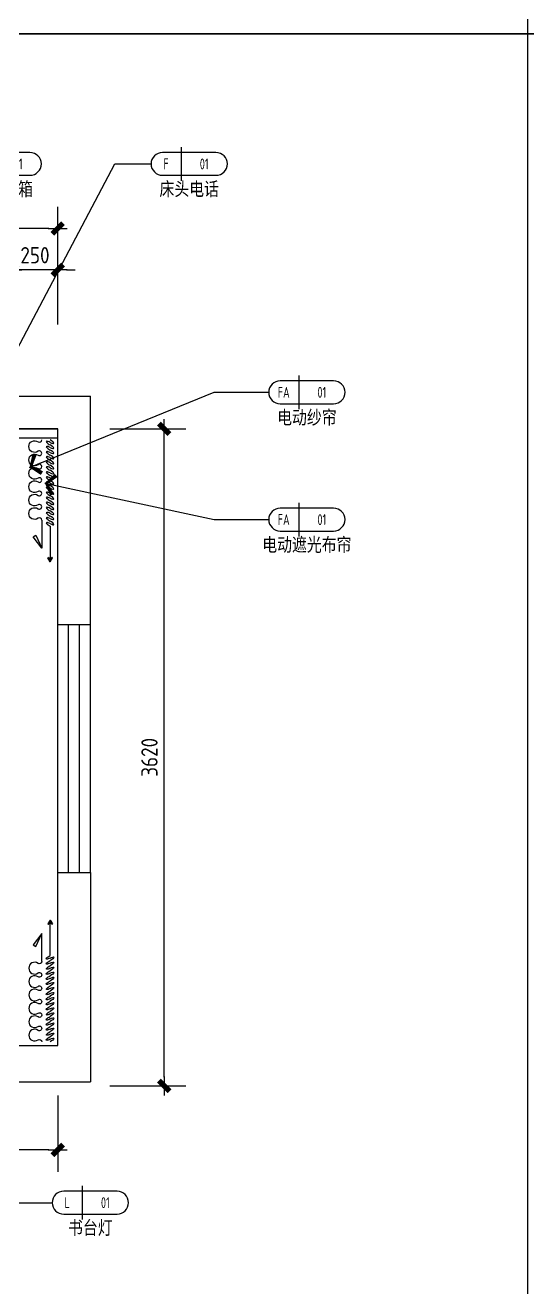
# Model space of a CAD drawing. Extents: x 220391 to 385981, y 332279 to 483868.
# Drawn here: x 253031 to 255798, y 460960 to 467919 of the extents above; entities that cross this region are included whole.
import ezdxf
from ezdxf.enums import TextEntityAlignment as Align

# ---------------------------------------------------------------- set-up
doc = ezdxf.new("R2010")
doc.units = 0
doc.header["$MEASUREMENT"] = 0
for name, color, linetype in [('0-索引文字', 50, 'Continuous'), ('2主物线', 197, 'Continuous'), ('F-窗帘(0.12)-DOM', 120, 'Continuous'), ('墙体', 4, 'Continuous')]:
    doc.layers.add(name, color=color, linetype=linetype)
doc.styles.add('DOM-romans.shx', font='dim.shx')
doc.styles.add('st', font='', dxfattribs={"width": 0.7})
doc.styles.get('st').set_extended_font_data('SimSun')
doc.dimstyles.new('DOM_DIM_1 80', dxfattribs={"dimscale": 60, "dimtxt": 1.5, "dimasz": 0.8, "dimexe": 2, "dimexo": 1.5, "dimgap": 0.6, "dimtad": 1, "dimdec": 0, "dimrnd": 5, "dimzin": 12, "dimdsep": 46, "dimtxsty": 'DOM-romans.shx', "dimblk": 'DOM_Dimension_Tick', "dimcen": 0.125, "dimclrd": 44, "dimclre": 44, "dimclrt": 50, "dimadec": 0, "dimazin": 0, "dimtfac": 1, "dimtdec": 0, "dimtix": 1, "dimtmove": 2, "dimatfit": 3, "dimldrblk": 'DOM_Leader_Arrow', "dimfxl": 0, "dimtvp": 1, "dimtolj": 1, "dimtzin": 0, "dimarcsym": 0})

# ---------------------------------------------------------------- blocks, each defined once
blk = doc.blocks.new('ehrhhh')
at = {"color": 0}
blk.add_line((304158.8, 466871.5), (304158.8, 474869.8), dxfattribs=at)
blk.add_lwpolyline([(292356.6, 474869.8), (315961.1, 474869.8), (315961.1, 466871.5), (292356.6, 466871.5)], close=True, dxfattribs=at)
blk = doc.blocks.new('布帘及纱帘平面-DW')
at = {"layer": 'F-窗帘(0.12)-DOM', "color": 1, "linetype": 'Continuous'}
for p, q in [((-515.2, -32791.5), (-578.7, -32743.6)), ((-670, -32791.5), (-515.2, -32791.5)), ((-637.2, -32837.5), (-441.5, -32837.5))]:
    blk.add_line(p, q, dxfattribs=at)
at = {"layer": 'F-窗帘(0.12)-DOM', "color": 1, "linetype": 'Continuous', "flags": 128}
for points in [[(-965.3, -32791.5, -0.608416), (-975.9, -32771.1, 0.608416), (-1002.2, -32720.2, 0.608416), (-1028.5, -32771.1, -1.932003), (-1049.7, -32771.1, 0.608416), (-1076, -32720.3, 0.608416), (-1102.3, -32771.1, -0.608485), (-1112.9, -32791.6, -0.608485)], [(-670, -32791.5, -0.608416), (-680.6, -32771.1, 0.608416), (-707, -32720.2, 0.608416), (-733.3, -32771.1, -1.932003), (-754.4, -32771.1, 0.608416), (-780.8, -32720.2, 0.608416), (-807.1, -32771.1, -1.932003), (-828.2, -32771.1, 0.608416), (-854.6, -32720.2, 0.608416), (-880.9, -32771.1, -1.932003), (-902, -32771.1, 0.608416), (-928.4, -32720.2, 0.608416), (-954.7, -32771.1, -0.608416), (-965.3, -32791.5, 0.608416)]]:
    blk.add_lwpolyline(points, format="xyb", dxfattribs=at)
at = {"layer": 'F-窗帘(0.12)-DOM', "color": 1, "linetype": 'Continuous'}
for points in [[(-578.7, -32743.6), (-588, -32758.8), (-515.2, -32791.5)], [(-441.5, -32837.5), (-461.9, -32824.2), (-466.2, -32828.4), (-441.5, -32837.5)], [(-441.5, -32837.5), (-461.9, -32850.9), (-466.2, -32846.6), (-441.5, -32837.5)]]:
    blk.add_lwpolyline(points, dxfattribs=at)
at = {"layer": 'F-窗帘(0.12)-DOM', "color": 1, "linetype": 'Continuous', "extrusion": (0, 0, -1)}
for centre, start_param, end_param in [((-1105.9, -32837.6), 1.716714, 4.858306), ((-1091.9, -32837.6), -1.424879, 1.716714), ((-1077.9, -32837.6), 1.716714, 4.858306), ((-1063.9, -32837.6), -1.424879, 1.716714), ((-1049.9, -32837.6), 1.716714, 4.858306), ((-1036, -32837.6), -1.424879, 1.716714), ((-1022, -32837.6), 1.716714, 4.858306), ((-1008, -32837.6), -1.424879, 1.716714), ((-994, -32837.6), 1.716714, 4.858306), ((-980, -32837.6), -1.424879, 1.716714), ((-966, -32837.6), 1.716714, 4.858306), ((-952, -32837.6), -1.424879, 1.716714), ((-938, -32837.6), 1.716714, 4.858306), ((-924, -32837.6), -1.424879, 1.716714), ((-910, -32837.6), 1.716714, 4.858306), ((-896, -32837.6), -1.424879, 1.716714), ((-882, -32837.6), 1.716714, 4.858306), ((-868.1, -32837.6), -1.424879, 1.716714), ((-854.1, -32837.6), 1.716714, 4.858306), ((-840.1, -32837.6), -1.424879, 1.716714), ((-826.1, -32837.6), 1.716714, 4.858306), ((-812.1, -32837.6), -1.424879, 1.716714), ((-798.1, -32837.6), 1.716714, 4.858306), ((-784.1, -32837.6), -1.424879, 1.716714), ((-770.1, -32837.6), 1.716714, 4.858306), ((-756.1, -32837.6), -1.424879, 1.716714), ((-742.1, -32837.6), 1.716714, 4.858306), ((-728.1, -32837.6), -1.424879, 1.716714), ((-714.1, -32837.6), 1.716714, 4.858306), ((-700.2, -32837.6), -1.424879, 1.716714), ((-686.2, -32837.6), 1.716714, 4.858306), ((-672.2, -32837.6), -1.424879, 1.716714), ((-658.2, -32837.6), 1.716714, 4.858306), ((-644.2, -32837.5), -1.424879, 1.716714)]:
    blk.add_ellipse(centre, major_axis=(-12, 20.8), ratio=0.254545, start_param=start_param, end_param=end_param, dxfattribs=at)
blk = doc.blocks.new('DOM_Dimension_Tick')
at = {"color": 0, "linetype": 'ByBlock'}
for p, q in [((-1.09, 0), (0, 0)), ((0, 0), (1.09, 0))]:
    blk.add_line(p, q, dxfattribs=at)
at = {"color": 0, "linetype": 'Continuous', "const_width": 0.608}
blk.add_lwpolyline([(-0.61, -0.61), (0.61, 0.61)], dxfattribs=at)
blk = doc.blocks.new('*D678')
at = {"color": 44, "lineweight": -2, "transparency": 16777216}
for p, q in [((252959.9, 466360.3), (252959.9, 466690.3)), ((253209.9, 466270.3), (253209.9, 466690.3)), ((252911.9, 466570.3), (252863.9, 466570.3)), ((253209.9, 466570.3), (252959.9, 466570.3)), ((253257.9, 466570.3), (253305.9, 466570.3))]:
    blk.add_line(p, q, dxfattribs=at)
at = {"layer": 'Defpoints', "color": 0, "transparency": 16777216}
for p in [(252959.9, 466570.3), (252959.9, 466270.3), (253209.9, 465694.5, 0)]:
    blk.add_point(p, dxfattribs=at)
at = {"color": 44, "lineweight": -2, "transparency": 16777216, "xscale": 48, "yscale": 48, "zscale": 48}
blk.add_blockref('DOM_Dimension_Tick', (252959.9, 466570.3), dxfattribs=at)
at = {"color": 44, "lineweight": -2, "transparency": 16777216, "xscale": 48, "yscale": 48, "zscale": 48, "rotation": 180}
blk.add_blockref('DOM_Dimension_Tick', (253209.9, 466570.3), dxfattribs=at)
at = {"color": 50, "transparency": 16777216, "insert": (253084.9, 466651.3), "char_height": 90, "attachment_point": 5, "style": 'DOM-romans.shx'}
blk.add_mtext('\\A1;250', dxfattribs=at)
blk = doc.blocks.new('DOM_Leader_Arrow')
at = {"color": 0, "linetype": 'ByBlock'}
blk.add_line((0, 0), (-1.5, 0), dxfattribs=at)
for points in [[(-1.29, 1), (-0.89, 1.28), (-0.36, 0), (0, 0)], [(-1.29, -1), (-0.89, -1.28), (-0.36, 0), (0, 0)]]:
    blk.add_solid(points, dxfattribs=at)
blk = doc.blocks.new('*D679')
at = {"color": 44, "lineweight": -2, "transparency": 16777216}
for p, q in [((247010.1, 466498.5), (247010.1, 466918.5)), ((253209.9, 466498.5), (253209.9, 466918.5)), ((253161.9, 466798.5), (247058.1, 466798.5))]:
    blk.add_line(p, q, dxfattribs=at)
at = {"layer": 'Defpoints', "color": 0, "transparency": 16777216}
for p in [(247010.1, 466798.5), (247010.1, 466381.3), (253209.9, 466381.3)]:
    blk.add_point(p, dxfattribs=at)
at = {"color": 44, "lineweight": -2, "transparency": 16777216, "xscale": 48, "yscale": 48, "zscale": 48, "rotation": 180}
blk.add_blockref('DOM_Dimension_Tick', (247010.1, 466798.5), dxfattribs=at)
at = {"color": 44, "lineweight": -2, "transparency": 16777216, "xscale": 48, "yscale": 48, "zscale": 48}
blk.add_blockref('DOM_Dimension_Tick', (253209.9, 466798.5), dxfattribs=at)
at = {"color": 50, "transparency": 16777216, "insert": (250110, 466879.5), "char_height": 90, "attachment_point": 5, "style": 'DOM-romans.shx'}
blk.add_mtext('\\A1;6200', dxfattribs=at)
blk = doc.blocks.new('*D686')
at = {"color": 44, "lineweight": -2, "transparency": 16777216}
for p, q in [((247009.9, 462019.5), (247009.9, 461599.5)), ((253209.9, 462019.5), (253209.9, 461599.5)), ((253161.9, 461719.5), (247057.9, 461719.5))]:
    blk.add_line(p, q, dxfattribs=at)
at = {"layer": 'Defpoints', "color": 0, "transparency": 16777216}
for p in [(247009.9, 462294.5, 0), (253209.9, 462294.5, 0), (247009.9, 461719.5)]:
    blk.add_point(p, dxfattribs=at)
at = {"color": 44, "lineweight": -2, "transparency": 16777216, "xscale": 48, "yscale": 48, "zscale": 48, "rotation": 180}
blk.add_blockref('DOM_Dimension_Tick', (247009.9, 461719.5), dxfattribs=at)
at = {"color": 44, "lineweight": -2, "transparency": 16777216, "xscale": 48, "yscale": 48, "zscale": 48}
blk.add_blockref('DOM_Dimension_Tick', (253209.9, 461719.5), dxfattribs=at)
at = {"color": 50, "transparency": 16777216, "insert": (250109.9, 461800.5), "char_height": 90, "attachment_point": 5, "style": 'DOM-romans.shx'}
blk.add_mtext('\\A1;6200', dxfattribs=at)
blk = doc.blocks.new('*D687')
at = {"color": 44, "lineweight": -2, "transparency": 16777216}
for p, q in [((253496.3, 465694.5), (253916.3, 465694.5)), ((253796.3, 462120.7), (253796.3, 465646.5)), ((253496.3, 462072.7), (253916.3, 462072.7))]:
    blk.add_line(p, q, dxfattribs=at)
at = {"layer": 'Defpoints', "color": 0, "transparency": 16777216}
for p in [(253209.9, 465694.5, 0), (253796.3, 465694.5), (253209.9, 462072.7, 0)]:
    blk.add_point(p, dxfattribs=at)
at = {"color": 44, "lineweight": -2, "transparency": 16777216, "xscale": 48, "yscale": 48, "zscale": 48}
for p, rotation in [((253796.3, 465694.5), 90), ((253796.3, 462072.7), 270)]:
    blk.add_blockref('DOM_Dimension_Tick', p, dxfattribs=dict(at, rotation=rotation))
at = {"color": 50, "transparency": 16777216, "insert": (253715.3, 463883.6), "char_height": 90, "attachment_point": 5, "rotation": 90, "style": 'DOM-romans.shx'}
blk.add_mtext('\\A1;3620', dxfattribs=at)
blk = doc.blocks.new('DOM-立面家具标注符号-002')
blk.add_line((0, 3.1), (0, -3.1))
at = {"color": 150}
blk.add_lwpolyline([(-3.4, 2.1, 1), (-3.4, -2.1), (6.4, -2.1, 1), (6.4, 2.1)], format="xyb", close=True, dxfattribs=at)
at = {"style": 'st', "width": 0.8, "flags": 4}
blk.add_attdef('ITEM6', text='', height=2.5, dxfattribs=at).set_placement((-6, 0), align=Align.MIDDLE_RIGHT)
at = {"style": 'DOM-romans.shx', "width": 0.8}
for tag, flags, p in [('NUM1', 12, (-2.75, 0)), ('NUM2', 4, (4.25, 0)), ('NUM4', 4, (1.5, -4.6)), ('NUM5', 4, (1.5, -7.6))]:
    blk.add_attdef(tag, text='', height=2, dxfattribs=dict(at, flags=flags)).set_placement(p, align=Align.MIDDLE)
at = {"style": 'st', "width": 0.8, "flags": 4}
blk.add_attdef('NUM3', text='', height=2.5, dxfattribs=at).set_placement((9, 0), align=Align.MIDDLE_LEFT)
blk.add_attdef('NUM7', text='', height=2.5, dxfattribs=at).set_placement((1.5, -10.85), align=Align.MIDDLE_CENTER)
blk = doc.blocks.new('DOM-立面家具标注符号')
blk.add_line((0, 3.1), (0, -3.1))
at = {"color": 150}
blk.add_lwpolyline([(-3.4, 2.1, 1), (-3.4, -2.1), (6.4, -2.1, 1), (6.4, 2.1)], format="xyb", close=True, dxfattribs=at)
at = {"style": 'st', "width": 0.8, "flags": 4}
blk.add_attdef('ITEM5', text='', height=2.5, dxfattribs=at).set_placement((-6, 0), align=Align.MIDDLE_RIGHT)
at = {"style": 'DOM-romans.shx', "width": 0.8}
for tag, flags, p in [('NUM1', 12, (-2.75, 0)), ('NUM2', 4, (4.25, 0)), ('NUM4', 4, (1.5, -4.6))]:
    blk.add_attdef(tag, text='', height=2, dxfattribs=dict(at, flags=flags)).set_placement(p, align=Align.MIDDLE)
at = {"style": 'st', "width": 0.8, "flags": 4}
blk.add_attdef('NUM3', text='', height=2.5, dxfattribs=at).set_placement((9, 0), align=Align.MIDDLE_LEFT)
blk.add_attdef('NUM6', text='', height=2.5, dxfattribs=at).set_placement((1.5, -8.35), align=Align.MIDDLE_CENTER)

msp = doc.modelspace()

# ---------------------------------------------------------------- linework, layer by layer
at = {"color": 2, "elevation": 0}
msp.add_lwpolyline([(249879.9, 465644.5), (253209.9, 465644.5), (253209.9, 465694.5), (249879.9, 465694.5)], close=True, dxfattribs=at)
at = {"layer": '2主物线', "color": 3}
for p, q in [((253209.9, 463249.5, 0), (253209.9, 464615.6, 0)), ((253269.9, 463249.5, 0), (253269.9, 464615.6, 0)), ((253329.9, 463249.5, 0), (253329.9, 464615.6, 0)), ((253389.9, 463249.5, 0), (253389.9, 464615.6, 0))]:
    msp.add_line(p, q, dxfattribs=at)
at = {"layer": '墙体'}
for p, q in [((247560.1, 465874.5, 0), (253389.9, 465874.5, 0)), ((253389.9, 464615.6, 0), (253389.9, 465874.5, 0)), ((247560.1, 465694.5, 0), (253209.9, 465694.5, 0)), ((253209.9, 464615.6, 0), (253209.9, 465694.5, 0)), ((253209.9, 464615.6, 0), (253389.9, 464615.6, 0)), ((253209.9, 463249.5, 0), (253389.9, 463249.5, 0)), ((253389.9, 463249.5, 0), (253389.9, 462094.5, 0)), ((247009.9, 462294.5, 0), (253209.9, 462294.5, 0)), ((246829.9, 462094.5, 0), (253389.9, 462094.5, 0))]:
    msp.add_line(p, q, dxfattribs=at)
at = {"layer": '墙体', "elevation": 0}
for points in [[(253209.9, 464615.6), (253389.9, 464615.6)], [(253209.9, 462294.5), (253209.9, 463249.5), (253389.9, 463249.5)]]:
    msp.add_lwpolyline(points, dxfattribs=at)

# ---------------------------------------------------------------- block references
at = {"color": 4}
for p in [(-48360.7, 1000), (-48360.7, -6998.3)]:
    msp.add_blockref('ehrhhh', p, dxfattribs=at)
at = {"layer": '0-索引文字'}
ref = msp.add_blockref('DOM-立面家具标注符号-002', (252865, 467154.7, 0), dxfattribs=dict(at, xscale=30, yscale=30, zscale=30))
ref.add_attrib('NUM1', 'F', dxfattribs={"layer": '0', "height": 60, "style": 'DOM-romans.shx', "width": 0.8}).set_placement((252782.5, 467154.7, 0), align=Align.MIDDLE)
ref.add_attrib('NUM2', '01', dxfattribs={"layer": '0', "height": 60, "style": 'DOM-romans.shx', "width": 0.8}).set_placement((252992.5, 467154.7, 0), align=Align.MIDDLE)
ref.add_attrib('NUM7', '迷你冰箱', dxfattribs={"layer": '0', "height": 75, "style": 'st', "width": 0.8}).set_placement((252910, 467016.7, 0), align=Align.MIDDLE_CENTER)
ref = msp.add_blockref('DOM-立面家具标注符号-002', (253889.2, 467154.7, -1044096.2), dxfattribs=dict(at, xscale=30, yscale=30, zscale=30))
ref.add_attrib('NUM1', 'F', dxfattribs={"layer": '0', "height": 60, "style": 'DOM-romans.shx', "width": 0.8}).set_placement((253806.7, 467154.7, -1044096.2), align=Align.MIDDLE)
ref.add_attrib('NUM2', '01', dxfattribs={"layer": '0', "height": 60, "style": 'DOM-romans.shx', "width": 0.8}).set_placement((254016.7, 467154.7, -1044096.2), align=Align.MIDDLE)
ref.add_attrib('NUM7', '床头电话', dxfattribs={"layer": '0', "height": 75, "style": 'st', "width": 0.8}).set_placement((253934.2, 467016.7, -1044096.2), align=Align.MIDDLE_CENTER)
ref = msp.add_blockref('DOM-立面家具标注符号-002', (254537, 465895.6, 0), dxfattribs=dict(at, xscale=30, yscale=30, zscale=30))
ref.add_attrib('NUM1', 'FA', dxfattribs={"layer": '0', "height": 60, "style": 'DOM-romans.shx', "width": 0.8}).set_placement((254454.5, 465895.6, 0), align=Align.MIDDLE)
ref.add_attrib('NUM2', '01', dxfattribs={"layer": '0', "height": 60, "style": 'DOM-romans.shx', "width": 0.8}).set_placement((254664.5, 465895.6, 0), align=Align.MIDDLE)
ref.add_attrib('NUM7', '电动纱帘', dxfattribs={"layer": '0', "height": 75, "style": 'st', "width": 0.8}).set_placement((254582, 465757.6, 0), align=Align.MIDDLE_CENTER)
ref = msp.add_blockref('DOM-立面家具标注符号-002', (254537, 465194.1, 0), dxfattribs=dict(at, xscale=30, yscale=30, zscale=30))
ref.add_attrib('NUM1', 'FA', dxfattribs={"layer": '0', "height": 60, "style": 'DOM-romans.shx', "width": 0.8}).set_placement((254454.5, 465194.1, 0), align=Align.MIDDLE)
ref.add_attrib('NUM2', '01', dxfattribs={"layer": '0', "height": 60, "style": 'DOM-romans.shx', "width": 0.8}).set_placement((254664.5, 465194.1, 0), align=Align.MIDDLE)
ref.add_attrib('NUM7', '电动遮光布帘', dxfattribs={"layer": '0', "height": 75, "style": 'st', "width": 0.8}).set_placement((254582, 465056.1, 0), align=Align.MIDDLE_CENTER)
ref = msp.add_blockref('DOM-立面家具标注符号', (253344.9, 461428.8, 0), dxfattribs=dict(at, xscale=30, yscale=30, zscale=30))
ref.add_attrib('NUM1', 'L', dxfattribs={"layer": '0', "height": 60, "style": 'DOM-romans.shx', "width": 0.8}).set_placement((253262.4, 461428.8, 0), align=Align.MIDDLE)
ref.add_attrib('NUM2', '01', dxfattribs={"layer": '0', "height": 60, "style": 'DOM-romans.shx', "width": 0.8}).set_placement((253472.4, 461428.8, 0), align=Align.MIDDLE)
ref.add_attrib('NUM6', '书台灯', dxfattribs={"layer": '0', "height": 75, "style": 'st', "width": 0.8}).set_placement((253389.9, 461290.8, 0), align=Align.MIDDLE_CENTER)
at = {"layer": 'F-窗帘(0.12)-DOM', "color": 8, "xscale": -1, "rotation": 90}
msp.add_blockref('布帘及纱帘平面-DW', (220330.6, 464520.6, 0), dxfattribs=at)
at = {"layer": 'F-窗帘(0.12)-DOM', "color": 8, "rotation": 90.00000000000001}
msp.add_blockref('布帘及纱帘平面-DW', (220330.6, 463428.4, 0), dxfattribs=at)

# ---------------------------------------------------------------- dimensions: what is measured, and where the dimension line sits
at = {"color": 4}
for base, p1, p2, picture, middle in [((247010.1, 466798.5), (253209.9, 466381.3), (247010.1, 466381.3), '*D679', (250110, 466879.5)), ((252959.9, 466570.3), (253209.9, 465694.5, 0), (252959.9, 466270.3), '*D678', (253084.9, 466651.3)), ((247009.9, 461719.5), (253209.9, 462294.5, 0), (247009.9, 462294.5, 0), '*D686', (250109.9, 461800.5))]:
    dim = msp.add_linear_dim(base=base, p1=p1, p2=p2, dimstyle='DOM_DIM_1 80', dxfattribs=at)
    dim.commit()
    dim.dimension.update_dxf_attribs({"geometry": picture, "text_midpoint": middle})
dim = msp.add_linear_dim(base=(253796.3, 465694.5), p1=(253209.9, 462072.7, 0), p2=(253209.9, 465694.5, 0), angle=90, dimstyle='DOM_DIM_1 80', dxfattribs=at)
dim.commit()
dim.dimension.update_dxf_attribs({"geometry": '*D687', "text_midpoint": (253715.3, 463883.6)})

# ---------------------------------------------------------------- leaders
for points in [[(252630.1, 465457, -1044096.2), (253524.2, 467154.7, -1044096.2), (253724.2, 467154.7, -1044096.2)], [(253054.3, 465481.1, 0), (254072, 465895.6, 0), (254372, 465895.6, 0)], [(253139.4, 465395.5, 0), (254072, 465194.1, 0), (254372, 465194.1, 0)], [(252700.3, 462371.5, 0), (252979.9, 461428.8, 0), (253179.9, 461428.8, 0)]]:
    msp.add_leader(points, dimstyle='DOM_DIM_1 80', override={"dimgap": 0.6, "dimtad": 0}, dxfattribs=at)

doc.saveas('drawing.dxf')
